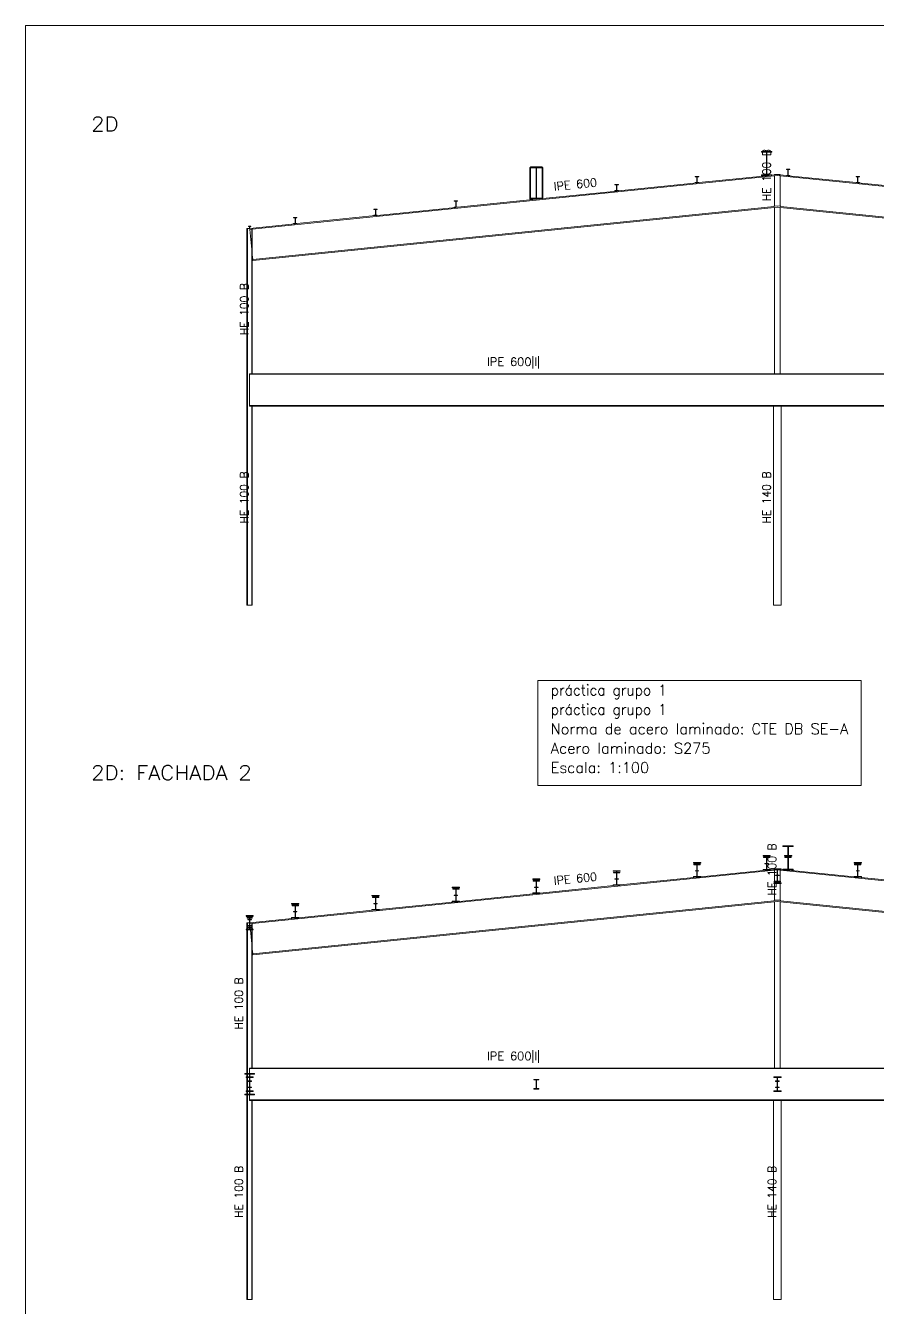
# Model space of a CAD drawing. Header units: millimetres. Extents: x 2 to 172, y 1 to 110.
# Drawn here: x 97.81 to 113.62, y 47.88 to 71.69 of the extents above; entities that cross this region are included whole.
import ezdxf
from ezdxf.enums import TextEntityAlignment as Align

# ---------------------------------------------------------------- set-up
doc = ezdxf.new("R2010")
doc.units = ezdxf.units.MM
for name, color, linetype, lineweight in [('BARRAS_DE_ACERO', 7, 'Continuous', 9), ('FORMATO', 4, 'Continuous', 0), ('REFERENCIA_DE_LAS_BARRAS', 2, 'Continuous', 9), ('TABLAS', 1, 'Continuous', 9), ('TITULOS', 9, 'Continuous', 0)]:
    doc.layers.add(name, color=color, linetype=linetype, lineweight=lineweight)
doc.styles.add('CYPETXT', font='romans__.ttf', dxfattribs={"height": 0.2})

msp = doc.modelspace()

# ---------------------------------------------------------------- linework, layer by layer
at = {"layer": 'BARRAS_DE_ACERO'}
for p, q in [((111.471, 69.35), (111.661, 69.35)), ((111.471, 69.336), (111.471, 69.35)), ((111.471, 69.336), (111.562, 69.336)), ((111.562, 68.915), (111.562, 69.336)), ((111.571, 69.336), (111.661, 69.336)), ((111.571, 69.336), (111.571, 68.915)), ((111.661, 69.336), (111.661, 69.35)), ((107.169, 69.054), (107.169, 68.474)), ((107.179, 69.054), (107.169, 69.054)), ((107.179, 69.054), (107.179, 69.064)), ((111.715, 68.897), (102.015, 67.907)), ((107.179, 69.045), (107.283, 69.045)), ((107.179, 68.483), (107.179, 69.045)), ((107.283, 69.045), (107.283, 68.483)), ((107.399, 69.045), (107.295, 69.045)), ((107.295, 68.483), (107.295, 69.045)), ((107.399, 68.483), (107.399, 69.045)), ((110.241, 68.888), (110.305, 68.888)), ((110.241, 68.882), (110.241, 68.888)), ((110.241, 68.882), (110.271, 68.882)), ((110.271, 68.775), (110.271, 68.882)), ((110.275, 68.882), (110.305, 68.882)), ((110.275, 68.882), (110.275, 68.775)), ((110.305, 68.772), (111.566, 68.9)), ((110.305, 68.888), (110.305, 68.882)), ((111.471, 68.915), (111.562, 68.915)), ((111.471, 68.9), (111.471, 68.915)), ((111.471, 68.9), (111.566, 68.9)), ((111.661, 68.91), (111.566, 68.9)), ((111.661, 68.915), (111.571, 68.915)), ((111.765, 68.921), (111.715, 68.916)), ((111.715, 68.921), (111.765, 68.921)), ((111.765, 68.902), (111.715, 68.897)), ((111.715, 68.897), (111.715, 68.342)), ((111.765, 68.921), (111.797, 68.921)), ((111.765, 68.902), (111.815, 68.897)), ((111.797, 68.921), (111.815, 68.921)), ((111.805, 68.917), (111.815, 68.916)), ((111.815, 68.921), (111.815, 68.916)), ((111.815, 68.897), (111.815, 68.342)), ((121.515, 67.907), (111.815, 68.897)), ((111.932, 69.02), (111.932, 69.014)), ((111.996, 69.02), (111.932, 69.02)), ((111.962, 69.014), (111.932, 69.014)), ((111.962, 68.907), (111.932, 68.907)), ((111.932, 68.904), (111.964, 68.9)), ((111.962, 69.014), (111.962, 68.907)), ((111.967, 69.014), (111.967, 68.907)), ((111.996, 68.907), (111.967, 68.907)), ((111.996, 68.9), (111.996, 68.907)), ((113.226, 68.882), (113.226, 68.888)), ((113.29, 68.888), (113.226, 68.888)), ((113.255, 68.882), (113.226, 68.882)), ((113.255, 68.775), (113.255, 68.882)), ((113.29, 68.882), (113.26, 68.882)), ((113.26, 68.775), (113.26, 68.882)), ((113.29, 68.888), (113.29, 68.882)), ((108.749, 68.73), (108.749, 68.736)), ((108.813, 68.736), (108.749, 68.736)), ((108.749, 68.73), (108.779, 68.73)), ((108.749, 68.616), (108.749, 68.623)), ((108.779, 68.623), (108.749, 68.623)), ((108.781, 68.616), (108.749, 68.616)), ((108.779, 68.623), (108.779, 68.73)), ((108.783, 68.73), (108.813, 68.73)), ((108.783, 68.623), (108.783, 68.73)), ((108.783, 68.623), (108.813, 68.623)), ((110.273, 68.768), (108.813, 68.619)), ((108.813, 68.736), (108.813, 68.73)), ((108.813, 68.623), (108.813, 68.619)), ((110.241, 68.775), (110.241, 68.768)), ((110.271, 68.775), (110.241, 68.775)), ((110.241, 68.768), (110.273, 68.768)), ((110.305, 68.772), (110.273, 68.768)), ((110.305, 68.775), (110.275, 68.775)), ((110.305, 68.775), (110.305, 68.772)), ((113.226, 68.775), (113.226, 68.772)), ((113.255, 68.775), (113.226, 68.775)), ((113.226, 68.772), (113.258, 68.768)), ((114.718, 68.619), (113.258, 68.768)), ((113.29, 68.768), (113.258, 68.768)), ((113.26, 68.775), (113.29, 68.775)), ((113.29, 68.775), (113.29, 68.768)), ((105.764, 68.425), (105.764, 68.432)), ((105.764, 68.432), (105.828, 68.432)), ((105.794, 68.425), (105.764, 68.425)), ((105.794, 68.318), (105.794, 68.425)), ((105.799, 68.425), (105.828, 68.425)), ((105.799, 68.425), (105.799, 68.318)), ((105.828, 68.425), (105.828, 68.432)), ((107.179, 68.474), (107.169, 68.474)), ((107.283, 68.483), (107.179, 68.483)), ((107.179, 68.464), (107.179, 68.474)), ((107.179, 68.464), (107.289, 68.464)), ((107.409, 68.476), (107.289, 68.464)), ((107.295, 68.483), (107.399, 68.483)), ((111.706, 68.343), (111.705, 68.331)), ((111.715, 68.342), (111.706, 68.343)), ((111.715, 68.342), (111.765, 68.337)), ((111.815, 68.342), (111.765, 68.337)), ((111.824, 68.343), (111.815, 68.342)), ((111.826, 68.331), (111.824, 68.343)), ((102.024, 67.343), (111.705, 68.331)), ((111.715, 68.313), (102.026, 67.324)), ((102.78, 68.127), (102.78, 68.121)), ((102.844, 68.127), (102.78, 68.127)), ((102.81, 68.121), (102.78, 68.121)), ((102.81, 68.121), (102.81, 68.013)), ((102.844, 68.121), (102.814, 68.121)), ((102.814, 68.121), (102.814, 68.013)), ((104.304, 68.159), (102.844, 68.01)), ((102.844, 68.127), (102.844, 68.121)), ((104.272, 68.273), (104.272, 68.279)), ((104.272, 68.279), (104.336, 68.279)), ((104.272, 68.273), (104.302, 68.273)), ((104.272, 68.159), (104.272, 68.166)), ((104.272, 68.166), (104.302, 68.166)), ((104.304, 68.159), (104.272, 68.159)), ((104.302, 68.273), (104.302, 68.166)), ((104.304, 68.159), (104.336, 68.163)), ((104.336, 68.273), (104.306, 68.273)), ((104.306, 68.166), (104.306, 68.273)), ((104.306, 68.166), (104.336, 68.166)), ((104.336, 68.273), (104.336, 68.279)), ((104.336, 68.163), (104.336, 68.166)), ((105.764, 68.318), (105.764, 68.312)), ((105.794, 68.318), (105.764, 68.318)), ((105.764, 68.312), (105.796, 68.312)), ((105.799, 68.318), (105.828, 68.318)), ((111.715, 65.221), (111.715, 68.313)), ((121.504, 67.324), (111.815, 68.313)), ((111.815, 65.221), (111.815, 68.313)), ((121.506, 67.343), (111.826, 68.331)), ((101.915, 67.921), (101.925, 67.921)), ((101.925, 67.921), (101.925, 60.921)), ((101.942, 67.956), (101.942, 67.961)), ((101.963, 67.956), (101.942, 67.956)), ((101.963, 67.921), (101.965, 67.921)), ((101.965, 67.921), (101.967, 67.921)), ((101.967, 67.902), (101.965, 67.921)), ((101.967, 67.956), (101.967, 67.921)), ((101.988, 67.956), (101.967, 67.956)), ((102.005, 67.906), (102.015, 67.907)), ((102.015, 67.907), (102.015, 67.431)), ((102.81, 68.013), (102.78, 68.013)), ((102.78, 68.007), (102.78, 68.013)), ((102.812, 68.007), (102.844, 68.01)), ((102.814, 68.013), (102.844, 68.013)), ((102.844, 68.013), (102.844, 68.01)), ((102.005, 65.221), (102.005, 67.529)), ((102.015, 65.221), (102.015, 67.431)), ((102.024, 67.343), (102.015, 67.431)), ((102.024, 67.343), (102.026, 67.324)), ((101.965, 65.211), (101.965, 65.221)), ((101.965, 65.221), (102.005, 65.221)), ((101.965, 65.211), (121.565, 65.211)), ((101.965, 65.211), (101.965, 64.64)), ((102.005, 65.221), (102.015, 65.221)), ((102.015, 65.221), (111.715, 65.221)), ((111.815, 65.221), (111.715, 65.221)), ((111.815, 65.221), (121.515, 65.221)), ((101.965, 64.64), (101.965, 64.631)), ((101.965, 64.631), (101.965, 64.621)), ((101.965, 64.631), (121.565, 64.631)), ((102.005, 64.621), (101.965, 64.621)), ((102.005, 64.621), (102.015, 64.621)), ((102.005, 60.921), (102.005, 64.621)), ((102.015, 64.621), (102.015, 60.921)), ((111.835, 64.621), (111.695, 64.621)), ((111.835, 60.921), (111.835, 64.621)), ((101.925, 60.921), (102.005, 60.921)), ((102.015, 60.921), (102.005, 60.921)), ((111.695, 60.921), (111.835, 60.921)), ((111.869, 56.452), (112.059, 56.452)), ((111.869, 56.438), (111.869, 56.452)), ((111.96, 56.438), (111.869, 56.438)), ((111.969, 56.438), (111.969, 56.272)), ((112.059, 56.438), (111.969, 56.438)), ((112.059, 56.438), (112.059, 56.452)), ((111.499, 56.272), (111.499, 56.262)), ((111.634, 56.272), (111.499, 56.272)), ((111.563, 56.262), (111.499, 56.262)), ((111.563, 56.232), (111.563, 56.122)), ((111.569, 56.232), (111.569, 56.012)), ((111.57, 56.232), (111.569, 56.232)), ((111.634, 56.262), (111.57, 56.262)), ((111.57, 56.262), (111.57, 56.242)), ((111.57, 56.242), (111.626, 56.242)), ((111.626, 56.232), (111.57, 56.232)), ((111.57, 56.122), (111.57, 56.232)), ((111.626, 56.232), (111.626, 56.242)), ((111.634, 56.262), (111.634, 56.272)), ((111.96, 56.232), (111.904, 56.232)), ((111.963, 56.272), (111.96, 56.272)), ((111.96, 56.262), (111.96, 56.242)), ((111.961, 56.262), (111.96, 56.262)), ((111.96, 56.017), (111.96, 56.232)), ((111.96, 56.232), (111.961, 56.232)), ((111.961, 56.262), (111.961, 56.242)), ((111.961, 56.242), (111.968, 56.242)), ((111.961, 56.232), (111.961, 56.232)), ((111.961, 56.012), (111.961, 56.232)), ((111.961, 56.012), (111.961, 56.232)), ((111.969, 56.272), (111.963, 56.272)), ((111.967, 56.216), (111.967, 56.232)), ((111.967, 56.232), (111.968, 56.232)), ((111.967, 56.189), (111.967, 56.216)), ((111.968, 56.242), (111.968, 56.262)), ((111.969, 56.262), (111.968, 56.262)), ((111.968, 56.242), (111.969, 56.242)), ((111.968, 56.232), (111.969, 56.232)), ((111.968, 56.232), (111.968, 56.012)), ((112.032, 56.272), (111.969, 56.272)), ((111.969, 56.242), (111.969, 56.262)), ((112.032, 56.262), (111.969, 56.262)), ((112.024, 56.242), (111.969, 56.242)), ((112.024, 56.232), (111.969, 56.232)), ((111.969, 56.232), (111.969, 56.017)), ((112.024, 56.242), (112.024, 56.232)), ((112.032, 56.272), (112.032, 56.262)), ((111.715, 55.998), (102.015, 55.009)), ((108.713, 55.978), (108.713, 55.988)), ((108.848, 55.988), (108.713, 55.988)), ((108.778, 55.978), (108.713, 55.978)), ((108.721, 55.948), (108.721, 55.958)), ((108.778, 55.958), (108.721, 55.958)), ((108.778, 55.958), (108.778, 55.978)), ((108.778, 55.958), (108.78, 55.958)), ((108.784, 55.958), (108.78, 55.958)), ((108.784, 55.978), (108.848, 55.978)), ((108.784, 55.978), (108.784, 55.958)), ((108.784, 55.958), (108.841, 55.958)), ((108.848, 55.978), (108.848, 55.988)), ((110.206, 56.14), (110.341, 56.14)), ((110.206, 56.13), (110.206, 56.14)), ((110.27, 56.13), (110.206, 56.13)), ((110.213, 56.11), (110.27, 56.11)), ((110.213, 56.11), (110.213, 56.1)), ((110.27, 56.1), (110.213, 56.1)), ((110.241, 55.984), (110.241, 55.99)), ((110.27, 55.984), (110.241, 55.984)), ((110.27, 56.11), (110.27, 56.13)), ((110.272, 56.11), (110.27, 56.11)), ((110.27, 56.1), (110.27, 55.99)), ((110.276, 56.11), (110.272, 56.11)), ((110.276, 56.13), (110.276, 56.11)), ((110.341, 56.13), (110.276, 56.13)), ((110.276, 55.99), (110.276, 56.1)), ((110.276, 56.1), (110.276, 55.99)), ((110.276, 55.99), (110.276, 55.984)), ((110.305, 55.99), (110.276, 55.99)), ((110.276, 55.989), (110.276, 55.99)), ((110.276, 55.989), (110.276, 55.984)), ((110.276, 55.88), (110.276, 55.984)), ((110.305, 55.984), (110.276, 55.984)), ((110.276, 55.88), (110.276, 55.984)), ((110.305, 55.984), (110.305, 55.99)), ((110.341, 56.14), (110.341, 56.13)), ((110.341, 55.877), (111.566, 56.002)), ((111.499, 56.012), (111.499, 56.002)), ((111.499, 56.012), (111.563, 56.012)), ((111.499, 56.002), (111.506, 56.002)), ((111.506, 56.012), (111.506, 56.002)), ((111.563, 56.012), (111.506, 56.012)), ((111.566, 56.002), (111.506, 56.002)), ((111.534, 56.122), (111.534, 56.116)), ((111.563, 56.122), (111.534, 56.122)), ((111.563, 56.116), (111.563, 56.012)), ((111.626, 56.002), (111.566, 56.002)), ((111.569, 56.012), (111.626, 56.012)), ((111.598, 56.116), (111.57, 56.116)), ((111.57, 56.012), (111.57, 56.116)), ((111.57, 56.012), (111.634, 56.012)), ((111.598, 56.116), (111.598, 56.122)), ((111.626, 56.012), (111.626, 56.002)), ((111.698, 56.016), (111.634, 56.009)), ((111.634, 56.012), (111.634, 56.009)), ((111.705, 56.023), (111.698, 56.023)), ((111.698, 56.016), (111.698, 56.023)), ((111.698, 56.012), (111.698, 56.016)), ((111.698, 56.012), (111.715, 56.012)), ((111.705, 56.016), (111.705, 56.013)), ((111.705, 56.013), (111.715, 56.013)), ((111.762, 56.012), (111.715, 56.012)), ((111.715, 55.998), (111.762, 56.003)), ((111.715, 55.792), (111.715, 55.998)), ((111.762, 56.012), (111.762, 56.003)), ((111.762, 56.003), (111.762, 56.006)), ((111.762, 56.003), (111.762, 55.999)), ((111.762, 56.003), (111.762, 55.909)), ((111.762, 56.003), (111.762, 56.003)), ((111.762, 55.999), (111.762, 55.998)), ((111.762, 55.909), (111.762, 55.998)), ((111.768, 56.013), (111.825, 56.013)), ((111.768, 56.013), (111.768, 56.003)), ((111.768, 55.909), (111.768, 56.003)), ((111.768, 56.003), (111.768, 56.003)), ((111.768, 56.003), (111.768, 56.003)), ((111.769, 56.003), (111.769, 56.012)), ((111.77, 56.012), (111.769, 56.012)), ((111.769, 56.003), (111.815, 55.998)), ((111.769, 56.003), (111.769, 55.909)), ((111.77, 56.012), (111.833, 56.012)), ((111.825, 56.023), (111.825, 56.016)), ((111.833, 56.023), (111.825, 56.023)), ((111.825, 56.016), (111.825, 56.013)), ((111.833, 56.016), (111.833, 56.023)), ((111.833, 56.016), (111.833, 56.012)), ((111.869, 56.012), (111.833, 56.016)), ((111.869, 56.017), (111.869, 56.012)), ((111.869, 56.017), (111.96, 56.017)), ((111.869, 56.002), (111.869, 56.012)), ((111.869, 56.002), (111.897, 56.002)), ((111.897, 56.002), (111.897, 56.012)), ((111.961, 56.012), (111.897, 56.012)), ((111.904, 56.002), (111.897, 56.002)), ((111.964, 56.002), (111.904, 56.002)), ((111.961, 56.012), (111.961, 56.012)), ((113.19, 55.877), (111.964, 56.002)), ((111.964, 56.002), (112.024, 56.002)), ((111.967, 56.189), (111.967, 56.017)), ((111.967, 56.013), (111.967, 56.017)), ((111.967, 56.012), (111.967, 56.013)), ((111.967, 56.012), (111.967, 56.012)), ((111.967, 56.012), (111.967, 56.012)), ((111.967, 56.012), (111.967, 56.012)), ((111.968, 56.012), (112.032, 56.012)), ((111.969, 56.017), (112.059, 56.017)), ((112.024, 56.012), (112.024, 56.002)), ((112.024, 56.002), (112.032, 56.002)), ((112.032, 56.002), (112.032, 56.012)), ((112.059, 56.002), (112.032, 56.002)), ((112.059, 56.002), (112.059, 56.017)), ((113.19, 56.14), (113.19, 56.13)), ((113.19, 56.14), (113.325, 56.14)), ((113.19, 56.13), (113.254, 56.13)), ((113.198, 56.1), (113.198, 56.11)), ((113.198, 56.1), (113.254, 56.1)), ((113.226, 55.984), (113.226, 55.99)), ((113.254, 55.99), (113.226, 55.99)), ((113.254, 55.984), (113.226, 55.984)), ((113.254, 56.11), (113.261, 56.11)), ((113.254, 55.99), (113.254, 56.1)), ((113.254, 56.1), (113.254, 56.1)), ((113.254, 55.99), (113.254, 55.984)), ((113.254, 55.984), (113.254, 55.88)), ((113.254, 55.984), (113.254, 55.984)), ((113.261, 56.11), (113.261, 56.13)), ((113.325, 56.13), (113.261, 56.13)), ((113.261, 56.11), (113.318, 56.11)), ((113.261, 56.1), (113.261, 55.99)), ((113.318, 56.1), (113.261, 56.1)), ((113.261, 56.1), (113.261, 56.1)), ((113.261, 56.1), (113.261, 55.984)), ((113.261, 55.984), (113.261, 55.99)), ((113.261, 55.99), (113.29, 55.99)), ((113.261, 55.984), (113.261, 55.88)), ((113.29, 55.984), (113.261, 55.984)), ((113.261, 55.984), (113.261, 55.88)), ((113.29, 55.99), (113.29, 55.984)), ((113.318, 56.1), (113.318, 56.11)), ((113.325, 56.14), (113.325, 56.13)), ((107.221, 55.826), (107.221, 55.836)), ((107.356, 55.836), (107.221, 55.836)), ((107.285, 55.826), (107.221, 55.826)), ((107.229, 55.806), (107.285, 55.806)), ((107.285, 55.806), (107.285, 55.826)), ((107.285, 55.806), (107.287, 55.806)), ((107.285, 55.686), (107.285, 55.796)), ((107.285, 55.796), (107.285, 55.796)), ((107.285, 55.576), (107.285, 55.796)), ((107.287, 55.806), (107.292, 55.806)), ((107.292, 55.826), (107.356, 55.826)), ((107.292, 55.826), (107.292, 55.806)), ((107.292, 55.806), (107.349, 55.806)), ((107.292, 55.796), (107.292, 55.686)), ((107.292, 55.796), (107.292, 55.686)), ((107.349, 55.806), (107.349, 55.796)), ((107.356, 55.826), (107.356, 55.836)), ((108.721, 55.718), (108.713, 55.718)), ((108.721, 55.728), (108.778, 55.728)), ((108.721, 55.728), (108.721, 55.718)), ((108.749, 55.838), (108.749, 55.832)), ((108.778, 55.838), (108.749, 55.838)), ((108.749, 55.832), (108.778, 55.832)), ((108.778, 55.948), (108.778, 55.728)), ((108.778, 55.948), (108.778, 55.948)), ((108.784, 55.838), (108.784, 55.948)), ((108.784, 55.948), (108.784, 55.948)), ((108.784, 55.838), (108.784, 55.948)), ((108.784, 55.838), (108.813, 55.838)), ((108.784, 55.837), (108.784, 55.838)), ((108.784, 55.837), (108.784, 55.832)), ((108.813, 55.832), (108.784, 55.832)), ((108.784, 55.728), (108.848, 55.728)), ((108.813, 55.838), (108.813, 55.832)), ((108.841, 55.728), (108.841, 55.724)), ((108.841, 55.718), (108.841, 55.724)), ((110.273, 55.87), (108.848, 55.725)), ((108.848, 55.725), (108.848, 55.728)), ((108.848, 55.718), (108.848, 55.725)), ((110.27, 55.88), (110.206, 55.88)), ((110.206, 55.87), (110.206, 55.88)), ((110.206, 55.87), (110.213, 55.87)), ((110.213, 55.88), (110.213, 55.87)), ((110.27, 55.88), (110.213, 55.88)), ((110.213, 55.87), (110.273, 55.87)), ((110.305, 55.87), (110.273, 55.87)), ((110.276, 55.88), (110.333, 55.88)), ((110.276, 55.88), (110.341, 55.88)), ((110.333, 55.876), (110.333, 55.88)), ((110.341, 55.87), (110.333, 55.87)), ((110.341, 55.88), (110.341, 55.877)), ((110.341, 55.87), (110.341, 55.877)), ((111.698, 55.753), (111.698, 55.763)), ((111.715, 55.763), (111.698, 55.763)), ((111.715, 55.753), (111.698, 55.753)), ((111.705, 55.783), (111.705, 55.792)), ((111.715, 55.783), (111.705, 55.783)), ((111.715, 55.783), (111.715, 55.763)), ((111.715, 55.763), (111.762, 55.763)), ((111.762, 55.903), (111.733, 55.903)), ((111.762, 55.797), (111.762, 55.909)), ((111.762, 55.903), (111.762, 55.909)), ((111.762, 55.792), (111.762, 55.903)), ((111.762, 55.792), (111.762, 55.797)), ((111.762, 55.792), (111.762, 55.792)), ((111.768, 55.783), (111.762, 55.783)), ((111.762, 55.783), (111.762, 55.783)), ((111.768, 55.753), (111.762, 55.753)), ((111.768, 55.909), (111.768, 55.792)), ((111.769, 55.792), (111.768, 55.792)), ((111.769, 55.783), (111.768, 55.783)), ((111.769, 55.909), (111.797, 55.909)), ((111.769, 55.903), (111.769, 55.792)), ((111.769, 55.763), (111.815, 55.763)), ((111.797, 55.909), (111.797, 55.903)), ((111.815, 55.763), (111.815, 55.783)), ((111.833, 55.763), (111.815, 55.763)), ((111.815, 55.753), (111.833, 55.753)), ((111.833, 55.753), (111.833, 55.763)), ((113.19, 55.88), (113.254, 55.88)), ((113.19, 55.88), (113.19, 55.877)), ((113.19, 55.87), (113.19, 55.877)), ((113.198, 55.87), (113.19, 55.87)), ((113.198, 55.88), (113.198, 55.87)), ((113.254, 55.88), (113.198, 55.88)), ((113.254, 55.88), (113.254, 55.88)), ((113.254, 55.88), (113.254, 55.88)), ((113.258, 55.87), (114.682, 55.725)), ((113.325, 55.88), (113.261, 55.88)), ((113.318, 55.88), (113.263, 55.88)), ((113.325, 55.87), (113.318, 55.87)), ((113.325, 55.88), (113.325, 55.87)), ((104.244, 55.501), (104.244, 55.491)), ((104.301, 55.501), (104.244, 55.501)), ((104.301, 55.491), (104.244, 55.491)), ((104.307, 55.501), (104.301, 55.501)), ((104.301, 55.491), (104.301, 55.375)), ((104.301, 55.381), (104.301, 55.491)), ((104.301, 55.491), (104.301, 55.491)), ((104.307, 55.501), (104.307, 55.521)), ((104.372, 55.521), (104.307, 55.521)), ((104.307, 55.501), (104.364, 55.501)), ((104.307, 55.381), (104.307, 55.491)), ((104.307, 55.491), (104.307, 55.491)), ((104.307, 55.375), (104.307, 55.491)), ((104.372, 55.531), (104.372, 55.521)), ((105.864, 55.683), (105.729, 55.683)), ((105.729, 55.683), (105.729, 55.673)), ((105.793, 55.673), (105.729, 55.673)), ((105.736, 55.644), (105.736, 55.653)), ((105.736, 55.653), (105.793, 55.653)), ((105.736, 55.644), (105.793, 55.644)), ((105.764, 55.527), (105.764, 55.533)), ((105.793, 55.533), (105.764, 55.533)), ((105.793, 55.527), (105.764, 55.527)), ((105.793, 55.653), (105.793, 55.673)), ((105.793, 55.653), (105.795, 55.653)), ((105.793, 55.423), (105.793, 55.644)), ((105.793, 55.644), (105.793, 55.644)), ((105.793, 55.644), (105.793, 55.533)), ((105.793, 55.533), (105.793, 55.527)), ((105.793, 55.424), (105.793, 55.527)), ((105.8, 55.653), (105.795, 55.653)), ((105.799, 55.644), (105.799, 55.533)), ((105.799, 55.533), (105.799, 55.532)), ((105.799, 55.532), (105.799, 55.527)), ((105.799, 55.423), (105.799, 55.527)), ((105.8, 55.673), (105.8, 55.653)), ((105.864, 55.673), (105.8, 55.673)), ((105.856, 55.653), (105.8, 55.653)), ((105.856, 55.644), (105.8, 55.644)), ((105.8, 55.533), (105.8, 55.527)), ((105.828, 55.533), (105.8, 55.533)), ((105.8, 55.527), (105.828, 55.527)), ((105.8, 55.424), (105.8, 55.527)), ((105.828, 55.527), (105.828, 55.533)), ((105.856, 55.653), (105.856, 55.644)), ((105.864, 55.683), (105.864, 55.673)), ((107.221, 55.566), (107.221, 55.576)), ((107.285, 55.576), (107.221, 55.576)), ((107.229, 55.566), (107.221, 55.566)), ((107.229, 55.566), (107.229, 55.576)), ((107.229, 55.576), (107.285, 55.576)), ((107.257, 55.686), (107.285, 55.686)), ((107.257, 55.686), (107.257, 55.679)), ((107.285, 55.679), (107.257, 55.679)), ((107.285, 55.686), (107.285, 55.679)), ((107.285, 55.576), (107.285, 55.679)), ((107.289, 55.566), (107.321, 55.566)), ((107.292, 55.686), (107.321, 55.686)), ((107.292, 55.686), (107.292, 55.685)), ((107.292, 55.679), (107.292, 55.576)), ((107.356, 55.576), (107.292, 55.576)), ((107.292, 55.576), (107.349, 55.576)), ((107.321, 55.686), (107.321, 55.679)), ((107.321, 55.566), (107.349, 55.566)), ((107.349, 55.576), (107.349, 55.572)), ((107.349, 55.572), (107.349, 55.566)), ((107.356, 55.566), (107.349, 55.566)), ((107.356, 55.576), (107.356, 55.573)), ((107.356, 55.566), (107.356, 55.573)), ((111.705, 55.432), (102.024, 54.445)), ((102.026, 54.426), (111.715, 55.414)), ((102.744, 55.369), (102.744, 55.379)), ((102.879, 55.379), (102.744, 55.379)), ((102.744, 55.369), (102.809, 55.369)), ((102.809, 55.349), (102.752, 55.349)), ((102.752, 55.339), (102.752, 55.349)), ((102.752, 55.339), (102.809, 55.339)), ((102.809, 55.369), (102.809, 55.349)), ((102.809, 55.339), (102.809, 55.223)), ((102.809, 55.339), (102.809, 55.229)), ((102.809, 55.339), (102.809, 55.339)), ((102.815, 55.369), (102.815, 55.349)), ((102.879, 55.369), (102.815, 55.369)), ((102.815, 55.223), (102.815, 55.339)), ((102.815, 55.339), (102.872, 55.339)), ((102.872, 55.349), (102.872, 55.339)), ((102.879, 55.379), (102.879, 55.369)), ((104.304, 55.261), (102.879, 55.116)), ((104.237, 55.271), (104.237, 55.261)), ((104.237, 55.271), (104.301, 55.271)), ((104.244, 55.261), (104.237, 55.261)), ((104.244, 55.261), (104.244, 55.271)), ((104.301, 55.271), (104.244, 55.271)), ((104.272, 55.261), (104.244, 55.261)), ((104.272, 55.381), (104.272, 55.375)), ((104.272, 55.375), (104.301, 55.375)), ((104.272, 55.261), (104.304, 55.261)), ((104.301, 55.271), (104.301, 55.375)), ((104.301, 55.375), (104.301, 55.271)), ((104.304, 55.261), (104.364, 55.261)), ((104.307, 55.381), (104.336, 55.381)), ((104.307, 55.375), (104.307, 55.381)), ((104.307, 55.375), (104.307, 55.271)), ((104.307, 55.375), (104.307, 55.271)), ((104.336, 55.375), (104.307, 55.375)), ((104.307, 55.271), (104.372, 55.271)), ((104.336, 55.375), (104.336, 55.381)), ((104.364, 55.261), (104.372, 55.261)), ((105.796, 55.413), (104.372, 55.268)), ((104.372, 55.271), (104.372, 55.268)), ((104.372, 55.261), (104.372, 55.268)), ((105.729, 55.413), (105.729, 55.424)), ((105.729, 55.424), (105.793, 55.424)), ((105.736, 55.413), (105.729, 55.413)), ((105.736, 55.423), (105.793, 55.423)), ((105.736, 55.413), (105.736, 55.423)), ((105.736, 55.413), (105.796, 55.413)), ((105.828, 55.413), (105.796, 55.413)), ((105.856, 55.423), (105.799, 55.423)), ((105.864, 55.424), (105.8, 55.424)), ((105.856, 55.42), (105.856, 55.423)), ((105.856, 55.413), (105.856, 55.42)), ((105.864, 55.424), (105.864, 55.42)), ((105.864, 55.413), (105.864, 55.42)), ((111.706, 55.445), (111.705, 55.432)), ((111.715, 55.444), (111.706, 55.445)), ((111.765, 55.419), (111.715, 55.414)), ((111.715, 55.414), (111.715, 52.323)), ((111.765, 55.419), (111.768, 55.419)), ((111.815, 55.444), (111.768, 55.439)), ((111.824, 55.445), (111.815, 55.444)), ((111.815, 55.414), (111.815, 52.323)), ((111.824, 55.445), (111.826, 55.432)), ((121.506, 54.445), (111.826, 55.432)), ((101.898, 55.158), (102.033, 55.158)), ((101.898, 55.147), (101.898, 55.158)), ((101.962, 55.147), (101.898, 55.147)), ((101.905, 55.143), (101.962, 55.143)), ((101.905, 55.143), (101.905, 55.133)), ((101.905, 55.133), (101.962, 55.133)), ((101.915, 54.912), (101.915, 55.023)), ((101.925, 55.023), (101.915, 55.023)), ((101.92, 55.113), (101.92, 55.105)), ((101.92, 55.105), (101.962, 55.105)), ((101.925, 54.941), (101.925, 55.023)), ((101.962, 55.023), (101.925, 55.023)), ((101.933, 55.076), (101.933, 55.083)), ((101.962, 55.083), (101.933, 55.083)), ((101.962, 55.076), (101.933, 55.076)), ((101.962, 55.143), (101.962, 55.147)), ((101.969, 55.143), (101.962, 55.143)), ((101.962, 55.133), (101.962, 55.133)), ((101.962, 55.133), (101.962, 55.076)), ((101.962, 55.105), (101.962, 55.113)), ((101.962, 55.083), (101.962, 55.105)), ((101.962, 55.083), (101.962, 55.076)), ((101.962, 55.076), (101.962, 55.023)), ((101.962, 55.076), (101.962, 55.076)), ((101.962, 55.023), (101.962, 54.963)), ((101.968, 55.133), (101.969, 55.133)), ((101.968, 55.023), (101.968, 55.133)), ((101.968, 55.023), (101.968, 54.969)), ((101.969, 55.147), (101.969, 55.143)), ((101.969, 55.147), (102.033, 55.147)), ((102.025, 55.143), (101.969, 55.143)), ((102.011, 55.105), (101.969, 55.105)), ((101.969, 55.083), (101.997, 55.083)), ((101.997, 55.076), (101.969, 55.076)), ((101.969, 55.023), (101.969, 55.004)), ((102.005, 55.008), (101.969, 55.004)), ((101.969, 54.99), (101.969, 55.004)), ((101.997, 55.083), (101.997, 55.076)), ((102.011, 55.113), (102.011, 55.105)), ((102.025, 55.133), (102.025, 55.143)), ((102.033, 55.147), (102.033, 55.158)), ((102.752, 55.109), (102.744, 55.109)), ((102.752, 55.109), (102.752, 55.119)), ((102.809, 55.119), (102.752, 55.119)), ((102.752, 55.109), (102.78, 55.109)), ((102.809, 55.223), (102.78, 55.223)), ((102.809, 55.119), (102.809, 55.223)), ((102.872, 55.109), (102.812, 55.109)), ((102.815, 55.229), (102.844, 55.229)), ((102.815, 55.119), (102.815, 55.223)), ((102.815, 55.119), (102.815, 55.223)), ((102.879, 55.119), (102.815, 55.119)), ((102.815, 55.119), (102.872, 55.119)), ((102.872, 55.109), (102.879, 55.109)), ((102.879, 55.119), (102.879, 55.116)), ((102.879, 55.116), (102.879, 55.109)), ((101.898, 54.898), (101.915, 54.898)), ((101.898, 54.888), (101.898, 54.898)), ((101.898, 54.888), (101.915, 54.888)), ((101.915, 54.912), (101.925, 54.912)), ((101.915, 54.898), (101.915, 54.903)), ((101.915, 54.903), (101.925, 54.903)), ((101.925, 54.898), (101.915, 54.898)), ((101.915, 54.888), (101.915, 52.223)), ((101.92, 54.941), (101.925, 54.941)), ((101.925, 54.941), (101.962, 54.941)), ((101.925, 54.912), (101.925, 54.933)), ((101.925, 54.912), (101.962, 54.912)), ((101.925, 54.898), (101.925, 54.903)), ((101.962, 54.903), (101.925, 54.903)), ((101.925, 54.898), (101.962, 54.898)), ((101.925, 54.888), (101.925, 52.223)), ((101.933, 54.969), (101.962, 54.969)), ((101.933, 54.963), (101.933, 54.969)), ((101.962, 54.963), (101.933, 54.963)), ((101.962, 54.969), (101.962, 54.963)), ((101.962, 54.941), (101.962, 54.963)), ((101.962, 54.918), (101.962, 54.963)), ((101.962, 54.903), (101.962, 54.898)), ((101.964, 54.903), (101.962, 54.903)), ((101.969, 54.903), (101.964, 54.903)), ((101.968, 54.969), (101.968, 54.969)), ((101.968, 54.969), (101.968, 54.912)), ((101.968, 54.912), (101.969, 54.912)), ((101.969, 54.963), (101.969, 54.941)), ((101.971, 54.963), (101.969, 54.963)), ((101.969, 54.941), (101.969, 54.933)), ((101.974, 54.941), (101.969, 54.941)), ((101.969, 54.933), (101.969, 54.912)), ((101.975, 54.933), (101.969, 54.933)), ((101.977, 54.912), (101.969, 54.912)), ((101.969, 54.898), (101.969, 54.903)), ((101.978, 54.903), (101.969, 54.903)), ((101.997, 54.969), (101.971, 54.969)), ((101.974, 54.941), (102.005, 54.941)), ((101.977, 54.912), (101.975, 54.933)), ((102.005, 54.912), (101.977, 54.912)), ((101.978, 54.903), (101.978, 54.898)), ((102.005, 54.631), (101.979, 54.888)), ((101.997, 54.969), (101.997, 54.963)), ((102.011, 54.941), (102.005, 54.941)), ((102.005, 54.933), (102.011, 54.933)), ((102.015, 54.912), (102.005, 54.912)), ((102.015, 54.903), (102.005, 54.903)), ((102.005, 54.898), (102.015, 54.898)), ((102.015, 54.888), (102.005, 54.888)), ((102.011, 54.941), (102.011, 54.933)), ((102.015, 54.903), (102.015, 54.898)), ((102.015, 54.903), (102.025, 54.903)), ((102.033, 54.898), (102.015, 54.898)), ((102.033, 54.898), (102.033, 54.888)), ((102.005, 54.631), (102.005, 52.323)), ((102.015, 54.533), (102.015, 52.323)), ((102.024, 54.445), (102.015, 54.533)), ((102.024, 54.445), (102.026, 54.426)), ((101.875, 52.223), (101.875, 52.209)), ((101.915, 52.223), (101.875, 52.223)), ((101.898, 52.147), (101.915, 52.147)), ((101.925, 52.223), (101.915, 52.223)), ((101.925, 52.158), (101.915, 52.158)), ((101.965, 52.223), (101.925, 52.223)), ((101.925, 52.209), (101.961, 52.209)), ((101.925, 52.158), (101.961, 52.158)), ((101.925, 52.147), (101.961, 52.147)), ((101.961, 52.209), (101.961, 52.158)), ((101.961, 52.158), (101.961, 52.147)), ((101.961, 52.147), (101.961, 52.083)), ((101.965, 52.323), (101.965, 52.313)), ((102.005, 52.323), (101.965, 52.323)), ((111.765, 52.313), (101.965, 52.313)), ((101.97, 52.209), (101.97, 52.158)), ((102.055, 52.209), (101.97, 52.209)), ((102.033, 52.147), (101.97, 52.147)), ((101.97, 52.083), (101.97, 52.147)), ((102.005, 52.323), (102.015, 52.323)), ((111.715, 52.323), (102.015, 52.323)), ((102.033, 52.158), (102.033, 52.147)), ((102.055, 52.223), (102.055, 52.209)), ((111.698, 52.158), (111.698, 52.147)), ((111.698, 52.158), (111.715, 52.158)), ((111.815, 52.323), (111.715, 52.323)), ((111.715, 52.158), (111.765, 52.158)), ((111.765, 52.313), (121.565, 52.313)), ((111.765, 52.158), (111.815, 52.158)), ((111.769, 52.083), (111.769, 52.147)), ((111.833, 52.147), (111.769, 52.147)), ((111.815, 52.323), (121.515, 52.323)), ((111.833, 52.158), (111.815, 52.158)), ((111.833, 52.158), (111.833, 52.147)), ((101.933, 52.083), (101.933, 52.076)), ((101.961, 52.083), (101.933, 52.083)), ((101.961, 52.076), (101.933, 52.076)), ((101.933, 51.963), (101.933, 51.969)), ((101.933, 51.963), (101.961, 51.963)), ((101.961, 52.076), (101.961, 52.083)), ((101.961, 51.969), (101.961, 51.963)), ((101.961, 51.963), (101.961, 51.898)), ((101.997, 52.083), (101.97, 52.083)), ((101.97, 52.076), (101.97, 52.083)), ((101.97, 51.963), (101.997, 51.963)), ((101.97, 51.898), (101.97, 51.963)), ((101.997, 52.083), (101.997, 52.076)), ((101.997, 51.969), (101.997, 51.963)), ((107.243, 52.105), (107.243, 52.113)), ((107.334, 52.113), (107.243, 52.113)), ((107.243, 52.105), (107.286, 52.105)), ((107.243, 51.941), (107.286, 51.941)), ((107.243, 51.941), (107.243, 51.933)), ((107.334, 51.933), (107.243, 51.933)), ((107.286, 52.105), (107.286, 51.941)), ((107.291, 52.105), (107.334, 52.105)), ((107.291, 51.941), (107.291, 52.105)), ((107.291, 51.941), (107.334, 51.941)), ((107.334, 52.113), (107.334, 52.105)), ((107.334, 51.941), (107.334, 51.933)), ((111.733, 52.083), (111.733, 52.076)), ((111.762, 52.083), (111.733, 52.083)), ((111.762, 52.076), (111.733, 52.076)), ((111.762, 51.969), (111.733, 51.969)), ((111.733, 51.969), (111.733, 51.963)), ((111.733, 51.963), (111.762, 51.963)), ((111.762, 52.083), (111.762, 52.076)), ((111.762, 51.969), (111.762, 52.076)), ((111.762, 51.969), (111.762, 51.963)), ((111.762, 51.963), (111.762, 51.898)), ((111.769, 52.083), (111.797, 52.083)), ((111.769, 52.076), (111.769, 52.083)), ((111.769, 52.076), (111.797, 52.076)), ((111.769, 51.969), (111.769, 52.076)), ((111.769, 51.969), (111.797, 51.969)), ((111.769, 51.963), (111.769, 51.969)), ((111.797, 51.963), (111.769, 51.963)), ((111.797, 52.083), (111.797, 52.076)), ((111.797, 51.963), (111.797, 51.969)), ((101.915, 51.836), (101.875, 51.836)), ((101.875, 51.823), (101.875, 51.836)), ((101.915, 51.823), (101.875, 51.823)), ((101.898, 51.898), (101.915, 51.898)), ((101.915, 51.888), (101.925, 51.888)), ((101.925, 51.836), (101.915, 51.836)), ((101.915, 48.023), (101.915, 51.823)), ((101.915, 51.823), (101.925, 51.823)), ((101.961, 51.898), (101.925, 51.898)), ((101.925, 51.888), (101.925, 51.836)), ((101.961, 51.836), (101.925, 51.836)), ((101.925, 51.823), (101.965, 51.823)), ((101.925, 51.823), (101.925, 48.023)), ((101.961, 51.888), (101.961, 51.836)), ((101.965, 51.733), (101.965, 51.823)), ((102.055, 51.823), (101.965, 51.823)), ((121.565, 51.733), (101.965, 51.733)), ((101.97, 51.888), (101.97, 51.898)), ((102.033, 51.898), (101.97, 51.898)), ((102.033, 51.888), (101.97, 51.888)), ((102.005, 51.723), (102.005, 48.023)), ((102.015, 51.723), (111.695, 51.723)), ((102.033, 51.898), (102.033, 51.888)), ((102.055, 51.836), (102.055, 51.823)), ((111.835, 51.723), (111.695, 51.723)), ((111.695, 48.023), (111.695, 51.723)), ((111.698, 51.898), (111.762, 51.898)), ((111.698, 51.888), (111.698, 51.898)), ((111.833, 51.888), (111.698, 51.888)), ((111.833, 51.888), (111.833, 51.898)), ((111.835, 48.023), (111.835, 51.723)), ((101.925, 48.023), (101.915, 48.023)), ((102.005, 48.023), (101.925, 48.023)), ((102.015, 48.023), (102.005, 48.023)), ((111.695, 48.023), (111.835, 48.023))]:
    msp.add_line(p, q, dxfattribs=at)
for points in [[(107.409, 68.476), (107.409, 69.054), (107.399, 69.054), (107.399, 69.064), (107.179, 69.064)], [(111.661, 68.915), (111.661, 68.91), (111.715, 68.916), (111.715, 68.921)], [(111.765, 68.921), (111.797, 68.917), (111.805, 68.917)], [(111.815, 68.916), (111.932, 68.904), (111.932, 68.907)], [(111.996, 68.9), (111.964, 68.9), (113.226, 68.772)], [(111.967, 69.014), (111.996, 69.014), (111.996, 69.02)], [(108.813, 68.619), (108.781, 68.616), (107.409, 68.476)], [(105.828, 68.318), (105.828, 68.315), (107.289, 68.464)], [(105.828, 68.315), (105.796, 68.312), (104.336, 68.163)], [(111.815, 68.313), (111.765, 68.318), (111.715, 68.313)], [(101.915, 67.921), (101.915, 60.921), (101.925, 60.921)], [(101.925, 67.921), (101.963, 67.921), (101.963, 67.956)], [(101.942, 67.961), (101.988, 67.961), (101.988, 67.956)], [(101.967, 67.921), (102.812, 68.007), (102.78, 68.007)], [(111.695, 60.921), (111.695, 64.621), (102.015, 64.621)], [(121.525, 60.921), (121.515, 60.921), (121.515, 64.621), (111.835, 64.621)], [(111.897, 56.272), (111.96, 56.272), (111.96, 56.438)], [(111.506, 56.232), (111.506, 56.242), (111.563, 56.242)], [(111.563, 56.012), (111.563, 56.232), (111.563, 56.232), (111.506, 56.232)], [(111.563, 56.262), (111.563, 56.242), (111.57, 56.242)], [(111.897, 56.272), (111.897, 56.262), (111.96, 56.262)], [(111.904, 56.232), (111.904, 56.242), (111.96, 56.242), (111.961, 56.242)], [(108.784, 55.948), (108.841, 55.948), (108.841, 55.958)], [(110.27, 55.88), (110.27, 55.984), (110.27, 55.99), (110.241, 55.99)], [(110.27, 55.88), (110.27, 56.1), (110.27, 56.1)], [(110.276, 56.11), (110.333, 56.11), (110.333, 56.1)], [(110.333, 56.1), (110.276, 56.1), (110.276, 56.1)], [(111.534, 56.116), (111.563, 56.116), (111.563, 56.122)], [(111.598, 56.122), (111.57, 56.122), (111.57, 56.116)], [(111.626, 56.002), (111.634, 56.002), (111.634, 56.009)], [(111.715, 56.023), (111.705, 56.023), (111.705, 56.016)], [(111.715, 56.023), (111.733, 56.023), (111.762, 56.023), (111.825, 56.023)], [(111.762, 56.006), (111.762, 56.013), (111.762, 56.013), (111.76, 56.013), (111.715, 56.013)], [(121.515, 55.009), (111.815, 55.998), (111.815, 55.792)], [(111.961, 56.012), (111.904, 56.012), (111.904, 56.002)], [(111.967, 56.012), (111.97, 56.012), (112.024, 56.012)], [(113.198, 56.11), (113.254, 56.11), (113.254, 56.13)], [(113.254, 56.1), (113.254, 55.984), (113.254, 55.88)], [(107.229, 55.806), (107.229, 55.796), (107.285, 55.796)], [(107.349, 55.796), (107.292, 55.796), (107.292, 55.796)], [(107.356, 55.573), (108.781, 55.718), (108.721, 55.718)], [(108.713, 55.718), (108.713, 55.728), (108.778, 55.728)], [(108.721, 55.948), (108.778, 55.948), (108.778, 55.838), (108.778, 55.832), (108.778, 55.728)], [(108.848, 55.718), (108.841, 55.718), (108.813, 55.718), (108.781, 55.718)], [(108.784, 55.728), (108.784, 55.832), (108.784, 55.838)], [(108.784, 55.832), (108.784, 55.728), (108.841, 55.728)], [(110.305, 55.87), (110.333, 55.87), (110.333, 55.876)], [(111.762, 55.792), (111.715, 55.792), (111.705, 55.792)], [(111.762, 55.763), (111.762, 55.783), (111.715, 55.783)], [(111.715, 55.444), (111.715, 55.753), (111.762, 55.753)], [(111.733, 55.903), (111.733, 55.909), (111.762, 55.909)], [(111.815, 55.444), (111.815, 55.753), (111.768, 55.753)], [(111.769, 55.909), (111.769, 55.903), (111.797, 55.903)], [(111.825, 55.792), (111.815, 55.792), (111.769, 55.792)], [(111.815, 55.783), (111.769, 55.783), (111.769, 55.763)], [(111.825, 55.792), (111.825, 55.783), (111.815, 55.783)], [(113.29, 55.87), (113.258, 55.87), (113.198, 55.87)], [(113.261, 55.88), (113.261, 55.88), (113.261, 55.88), (113.263, 55.88)], [(113.29, 55.87), (113.318, 55.87), (113.318, 55.88)], [(104.237, 55.521), (104.237, 55.531), (104.372, 55.531)], [(104.237, 55.521), (104.301, 55.521), (104.301, 55.501)], [(104.307, 55.491), (104.364, 55.491), (104.364, 55.501)], [(105.8, 55.533), (105.8, 55.644), (105.799, 55.644)], [(105.864, 55.42), (107.289, 55.566), (107.229, 55.566)], [(107.292, 55.686), (107.292, 55.679), (107.321, 55.679)], [(107.292, 55.576), (107.292, 55.679), (107.292, 55.685)], [(102.872, 55.349), (102.815, 55.349), (102.809, 55.349)], [(102.815, 55.229), (102.815, 55.339), (102.815, 55.339)], [(104.301, 55.375), (104.301, 55.381), (104.272, 55.381)], [(104.307, 55.271), (104.364, 55.271), (104.364, 55.267), (104.364, 55.261)], [(105.864, 55.413), (105.856, 55.413), (105.828, 55.413)], [(111.715, 55.444), (111.765, 55.439), (111.768, 55.439)], [(111.768, 55.419), (111.815, 55.414), (121.504, 54.426)], [(101.962, 55.133), (101.962, 55.113), (101.92, 55.113)], [(101.962, 55.076), (101.962, 55.023), (101.962, 54.969)], [(102.025, 55.133), (101.969, 55.133), (101.969, 55.113), (102.011, 55.113)], [(101.969, 55.023), (101.969, 55.076), (101.969, 55.083), (101.969, 55.105), (101.969, 55.113)], [(102.78, 55.109), (102.812, 55.109), (101.969, 55.023)], [(102.015, 55.009), (102.005, 55.008), (102.005, 54.941)], [(102.015, 55.009), (102.015, 54.912), (102.025, 54.912), (102.025, 54.903)], [(102.744, 55.109), (102.744, 55.119), (102.809, 55.119)], [(102.78, 55.223), (102.78, 55.229), (102.809, 55.229)], [(102.809, 55.119), (102.809, 55.223), (102.809, 55.229)], [(102.815, 55.229), (102.815, 55.223), (102.844, 55.223), (102.844, 55.229)], [(102.872, 55.119), (102.872, 55.115), (102.872, 55.109)], [(101.915, 54.912), (101.905, 54.912), (101.905, 54.903), (101.915, 54.903)], [(101.915, 54.888), (101.925, 54.888), (101.979, 54.888)], [(101.925, 54.933), (101.92, 54.933), (101.92, 54.941)], [(101.925, 54.933), (101.962, 54.933), (101.962, 54.941)], [(101.962, 54.918), (101.962, 54.912), (101.962, 54.912), (101.962, 54.933)], [(101.969, 54.969), (101.971, 54.969), (101.969, 54.99), (101.969, 54.969), (101.969, 54.963)], [(102.005, 54.898), (101.978, 54.898), (101.969, 54.898)], [(101.997, 54.963), (101.971, 54.963), (101.974, 54.941)], [(102.005, 54.912), (102.005, 54.933), (101.975, 54.933)], [(102.005, 54.898), (102.005, 54.903), (101.978, 54.903)], [(102.005, 54.631), (102.005, 54.888), (101.979, 54.888)], [(102.033, 54.888), (102.015, 54.888), (102.015, 54.533)], [(101.915, 52.158), (101.915, 52.209), (101.875, 52.209)], [(101.915, 52.158), (101.898, 52.158), (101.898, 52.147)], [(101.925, 52.158), (101.925, 52.209), (101.915, 52.209)], [(101.925, 52.147), (101.915, 52.147), (101.915, 51.898)], [(101.915, 51.898), (101.925, 51.898), (101.925, 52.147)], [(102.055, 52.223), (101.965, 52.223), (101.965, 52.313)], [(102.033, 52.158), (101.97, 52.158), (101.97, 52.147)], [(111.762, 52.083), (111.762, 52.147), (111.698, 52.147)], [(101.961, 52.076), (101.961, 51.969), (101.933, 51.969)], [(101.97, 51.969), (101.97, 52.076), (101.997, 52.076)], [(101.997, 51.969), (101.97, 51.969), (101.97, 51.963)], [(111.769, 51.963), (111.769, 51.898), (111.833, 51.898)], [(101.898, 51.898), (101.898, 51.888), (101.915, 51.888), (101.915, 51.836)], [(101.925, 51.888), (101.961, 51.888), (101.961, 51.898)], [(101.965, 51.733), (101.965, 51.723), (102.005, 51.723)], [(102.055, 51.836), (101.97, 51.836), (101.97, 51.888)], [(102.005, 51.723), (102.015, 51.723), (102.015, 48.023)], [(121.515, 48.023), (121.515, 51.723), (111.835, 51.723)]]:
    msp.add_lwpolyline(points, dxfattribs=at)
msp.add_lwpolyline([(102.005, 67.906), (101.967, 67.902), (102.005, 67.529), (102.005, 67.906)], close=True, dxfattribs=at)
at = {"layer": 'FORMATO'}
msp.add_lwpolyline([(97.805, 71.689), (97.805, 29.689), (127.505, 29.689), (127.505, 71.689)], close=True, dxfattribs=at)
at = {"layer": 'TABLAS'}
msp.add_lwpolyline([(107.317, 57.57), (113.323, 57.57), (113.323, 59.52), (107.317, 59.52), (107.317, 57.57)], close=True, dxfattribs=at)

# ---------------------------------------------------------------- texts
at = {"layer": 'REFERENCIA_DE_LAS_BARRAS', "style": 'CYPETXT'}
for s, rotation, width, p, p2 in [('HE 100 B', 90, 0.77604, (111.641, 68.427), (111.641, 69.394)), ('IPE 600', 5.7995, 0.843848, (107.621, 68.623), (108.423, 68.704)), ('HE 100 B', 90, 0.77604, (101.941, 65.937), (101.941, 66.905)), ('HE 100 B', 90, 0.77604, (101.941, 62.437), (101.941, 63.405)), ('HE 140 B', 90, 0.77604, (111.641, 62.437), (111.641, 63.405)), ('HE 100 B', 90, 0.77604, (111.741, 55.529), (111.741, 56.496)), ('IPE 600', 5.7995, 0.843848, (107.621, 55.725), (108.423, 55.806)), ('HE 100 B', 90, 0.77604, (101.841, 53.039), (101.841, 54.006)), ('HE 100 B', 90, 0.77604, (101.841, 49.539), (101.841, 50.506)), ('HE 140 B', 90, 0.77604, (111.741, 49.539), (111.741, 50.506))]:
    msp.add_text(s, height=0.1533, rotation=rotation, dxfattribs=dict(at, width=width)).set_placement(p, p2, align=Align.FIT)
at = {"layer": 'REFERENCIA_DE_LAS_BARRAS', "style": 'CYPETXT', "width": 0.866214}
for p, p2 in [((106.373, 65.368), (107.358, 65.368)), ((106.373, 52.47), (107.358, 52.47))]:
    msp.add_text('IPE 600|I|', height=0.1533, dxfattribs=at).set_placement(p, p2, align=Align.FIT)
at = {"layer": 'TABLAS', "style": 'CYPETXT'}
for s, width, p, p2 in [('práctica grupo 1', 0.805356, (107.557, 59.245), (109.714, 59.245)), ('práctica grupo 1', 0.805356, (107.557, 58.885), (109.714, 58.885)), ('Norma de acero laminado: CTE DB SE-A', 0.826868, (107.557, 58.525), (113.083, 58.525)), ('Acero laminado: S275', 0.855617, (107.557, 58.165), (110.524, 58.165)), ('Escala: 1:100', 0.854704, (107.557, 57.805), (109.384, 57.805))]:
    msp.add_text(s, height=0.2, dxfattribs=dict(at, width=width)).set_placement(p, p2, align=Align.FIT)
at = {"layer": 'TITULOS', "style": 'CYPETXT'}
for s, height, width, p, p2 in [('2D', 0.2667, 0.972783, (99.02, 69.728), (99.532, 69.728)), ('2D: FACHADA 2', 0.26667, 0.914082, (99.02, 57.677), (102.004, 57.677))]:
    msp.add_text(s, height=height, dxfattribs=dict(at, width=width)).set_placement(p, p2, align=Align.FIT)

doc.saveas('drawing.dxf')
